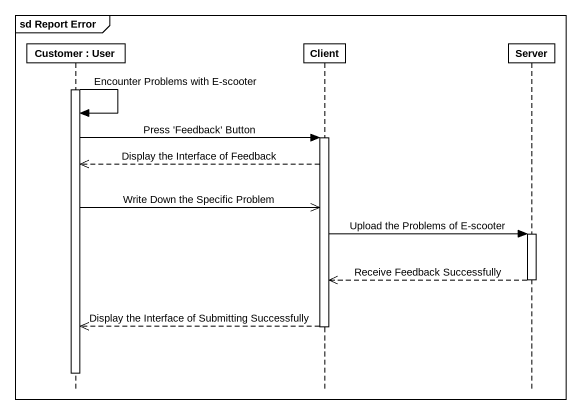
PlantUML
@startuml
mainframe sd Report Error
hide footbox
participant "Customer : User" as Customer
participant Client
participant Server

activate Customer
Customer -> Customer : Encounter Problems with E-scooter
Customer -> Client : Press 'Feedback' Button
activate Client
Client -->> Customer : Display the Interface of Feedback
Customer ->> Client : Write Down the Specific Problem
Client -> Server : Upload the Problems of E-scooter
activate Server
Server -->> Client : Receive Feedback Successfully
deactivate Server
Client -->> Customer : Display the Interface of Submitting Successfully
deactivate Client
deactivate Customer
@enduml
